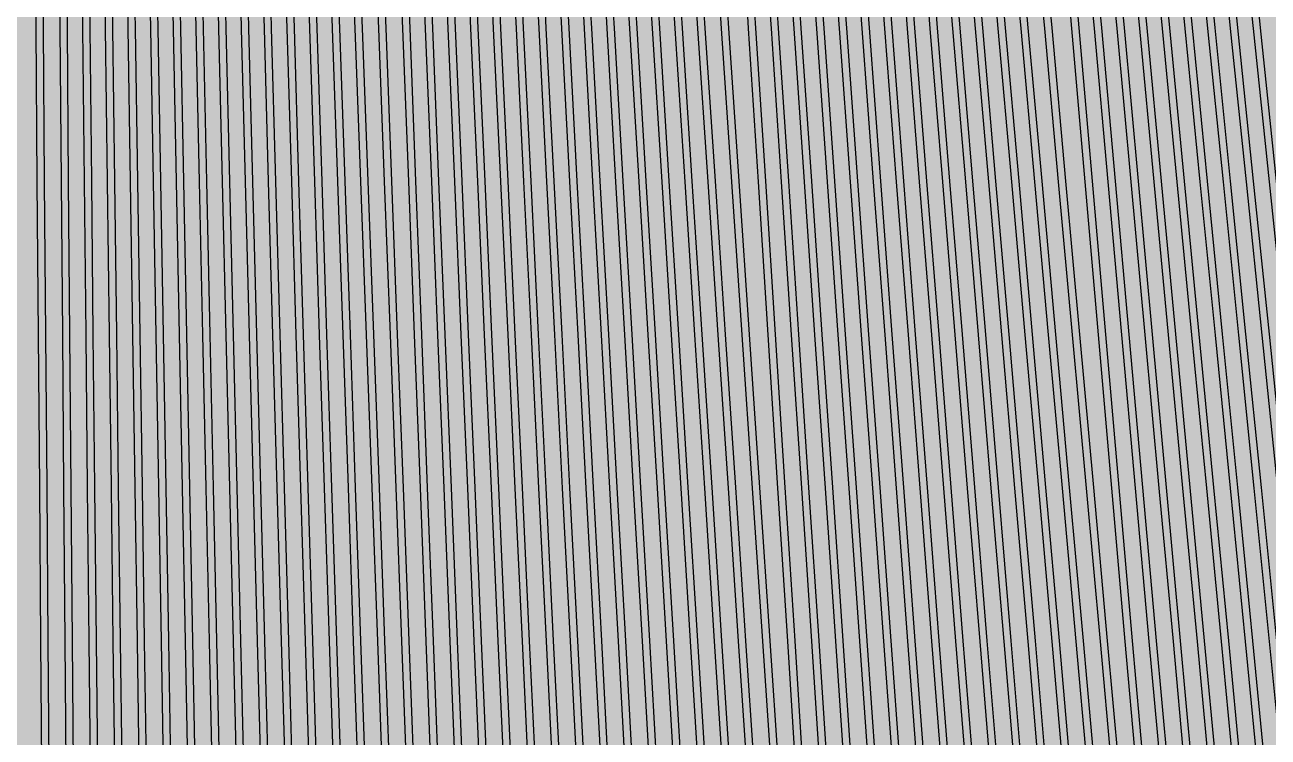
# Model space of a CAD drawing. Header units: metres. Extents: x -7231 to 10969, y -37556 to 1873.
# Drawn here: x 1691.5 to 2048.7, y -2015.5 to -1810.8 of the extents above; entities that cross this region are included whole.
import ezdxf

# ---------------------------------------------------------------- set-up
doc = ezdxf.new("R2010")
doc.units = ezdxf.units.M
doc.layers.add('Metal1', color=4, linetype='CONTINUOUS')
doc.layers.add('Polyimide', color=7, linetype='CONTINUOUS')

msp = doc.modelspace()

# ---------------------------------------------------------------- hatches: boundary and pattern name
at = {"layer": 'Polyimide'}
msp.add_hatch(color=7, dxfattribs=at).paths.add_polyline_path([(4065.69, -468), (4066.67, -501.99), (4068.51, -535.99), (4071.41, -569.99), (4075.54, -603.99), (4081.04, -637.99), (4088.01, -671.99), (4096.52, -705.98), (4106.62, -739.98), (4118.33, -773.98), (4131.63, -807.98), (4146.49, -841.98), (4162.87, -875.98), (4180.68, -909.97), (4199.83, -943.97), (4220.22, -977.97), (4241.73, -1011.97), (4264.21, -1045.97), (4287.52, -1079.96), (4311.51, -1113.96), (4336.01, -1147.96), (4360.86, -1181.96), (4385.88, -1215.96), (4410.89, -1249.96), (4435.74, -1283.95), (4460.24, -1317.95), (4484.23, -1351.95), (4507.54, -1385.95), (4530.02, -1419.95), (4551.53, -1453.94), (4571.92, -1487.94), (4591.07, -1521.94), (4608.88, -1555.94), (4625.26, -1589.94), (4640.12, -1623.94), (4653.42, -1657.93), (4665.13, -1691.93), (4675.23, -1725.93), (4683.74, -1759.93), (4690.71, -1793.93), (4696.21, -1827.93), (4700.34, -1861.92), (4703.24, -1895.92), (4705.08, -1929.92), (4706.06, -1963.92), (4706.44, -1997.92), (4706.5, -2031.91), (4706.5, -4793.02), (4709.95, -4838.39), (4720.22, -4882.71), (4737.08, -4924.98), (4760.13, -4964.2), (4788.85, -4999.49), (4822.58, -5030.03), (4860.53, -5055.12), (4901.85, -5074.18), (4901.85, -5074.18), (4970.68, -5105.23), (5034.7, -5145.26), (5092.76, -5193.54), (5143.8, -5249.19), (5186.89, -5311.2), (5221.24, -5378.44), (5246.23, -5449.69), (5261.41, -5523.66), (5266.5, -5599), (5261.41, -5674.34), (5246.23, -5748.31), (5221.24, -5819.56), (5186.89, -5886.8), (5143.8, -5948.81), (5092.76, -6004.46), (5034.7, -6052.74), (4970.68, -6092.77), (4901.85, -6123.82), (4860.53, -6142.88), (4822.58, -6167.97), (4788.85, -6198.51), (4760.13, -6233.8), (4737.08, -6273.02), (4720.22, -6315.29), (4709.95, -6359.61), (4706.5, -6404.98), (4706.5, -9221.52), (4709.95, -9266.88), (4720.22, -9311.21), (4737.08, -9353.47), (4760.13, -9392.7), (4788.85, -9427.98), (4822.58, -9458.52), (4860.53, -9483.61), (4901.85, -9502.67), (4970.68, -9533.72), (5034.7, -9573.75), (5092.76, -9622.03), (5143.8, -9677.68), (5186.89, -9739.69), (5221.24, -9806.94), (5246.23, -9878.19), (5261.41, -9952.16), (5266.5, -10027.49), (5261.41, -10102.83), (5246.23, -10176.8), (5221.24, -10248.05), (5186.89, -10315.3), (5143.8, -10377.31), (5092.76, -10432.96), (5034.7, -10481.24), (4970.68, -10521.27), (4901.85, -10552.32), (4860.53, -10571.38), (4822.58, -10596.46), (4788.85, -10627), (4760.13, -10662.29), (4737.08, -10701.52), (4720.22, -10743.78), (4709.95, -10788.1), (4706.5, -10833.47), (4706.5, -13650.01), (4709.95, -13695.38), (4720.22, -13739.7), (4737.08, -13781.96), (4760.13, -13821.19), (4788.85, -13856.48), (4822.58, -13887.02), (4860.53, -13912.11), (4901.85, -13931.17), (4970.68, -13962.22), (5034.7, -14002.25), (5092.76, -14050.53), (5143.8, -14106.18), (5186.89, -14168.19), (5221.24, -14235.43), (5246.23, -14306.68), (5261.41, -14380.65), (5266.5, -14455.99), (5261.41, -14531.33), (5246.23, -14605.29), (5221.24, -14676.55), (5186.89, -14743.79), (5143.8, -14805.8), (5092.76, -14861.45), (5034.7, -14909.73), (4970.68, -14949.76), (4901.85, -14980.81), (4860.53, -14999.87), (4822.58, -15024.96), (4788.85, -15055.5), (4760.13, -15090.79), (4737.08, -15130.01), (4720.22, -15172.27), (4709.95, -15216.6), (4706.5, -15261.97), (4706.5, -15455.99), (4720.95, -15750.04), (4764.14, -16041.26), (4835.68, -16326.84), (4934.86, -16604.04), (5060.74, -16870.18), (5212.09, -17122.7), (5387.47, -17359.17), (5585.18, -17577.31), (5803.32, -17775.02), (6039.79, -17950.4), (6292.31, -18101.75), (6558.45, -18227.63), (6835.65, -18326.81), (7121.23, -18398.34), (7412.45, -18441.54), (7706.5, -18455.99), (9969.01, -18455.99), (10047.42, -18459.84), (10125.08, -18471.36), (10201.23, -18490.44), (10275.15, -18516.89), (10346.12, -18550.45), (10413.46, -18590.81), (10476.52, -18637.58), (10534.69, -18690.3), (10587.41, -18748.47), (10634.18, -18811.53), (10674.54, -18878.87), (10708.11, -18949.84), (10734.56, -19023.76), (10753.63, -19099.92), (10765.15, -19177.58), (10769.01, -19255.99), (10769.01, -20895.8), (10730.24, -20951.41), (10694.6, -21009.08), (10662.21, -21068.63), (10633.17, -21129.89), (10607.55, -21192.66), (10585.45, -21256.74), (10566.93, -21321.96), (10552.05, -21388.09), (10540.84, -21454.95), (10533.35, -21522.33), (10529.6, -21590.02), (10529.6, -21657.81), (10533.35, -21725.5), (10540.84, -21792.87), (10552.05, -21859.73), (10566.93, -21925.87), (10585.45, -21991.08), (10607.55, -22055.17), (10633.17, -22117.94), (10662.21, -22179.19), (10694.6, -22238.74), (10730.24, -22296.41), (10769.01, -22352.03), (10769.01, -32454.24), (10728.74, -32510.49), (10691.72, -32568.92), (10658.05, -32629.35), (10627.85, -32691.58), (10601.2, -32755.42), (10578.21, -32820.67), (10558.93, -32887.1), (10543.44, -32954.52), (10531.77, -33022.71), (10523.97, -33091.44), (10520.07, -33160.51), (10520.07, -33229.69), (10523.97, -33298.75), (10531.77, -33367.49), (10543.44, -33435.67), (10558.93, -33503.09), (10578.21, -33569.53), (10601.2, -33634.77), (10627.85, -33698.61), (10658.05, -33760.85), (10691.72, -33821.28), (10728.74, -33879.71), (10769.01, -33935.96), (10769.01, -36556), (10765.15, -36634.41), (10753.63, -36712.07), (10734.56, -36788.23), (10708.11, -36862.15), (10674.54, -36933.12), (10634.18, -37000.46), (10587.41, -37063.51), (10534.69, -37121.69), (10476.52, -37174.41), (10413.46, -37221.18), (10346.12, -37261.54), (10275.15, -37295.1), (10201.23, -37321.55), (10125.08, -37340.63), (10047.42, -37352.15), (9969.01, -37356), (-6231.01, -37356), (-6309.42, -37352.15), (-6387.08, -37340.63), (-6463.23, -37321.55), (-6537.15, -37295.1), (-6608.12, -37261.54), (-6675.46, -37221.18), (-6738.52, -37174.41), (-6796.69, -37121.69), (-6849.41, -37063.51), (-6896.18, -37000.46), (-6936.54, -36933.12), (-6970.11, -36862.15), (-6996.56, -36788.23), (-7015.63, -36712.07), (-7027.15, -36634.41), (-7031.01, -36556), (-7031.01, -33936), (-6990.74, -33879.75), (-6953.7, -33821.31), (-6920.03, -33760.88), (-6889.82, -33698.64), (-6863.18, -33634.8), (-6840.18, -33569.55), (-6820.9, -33503.11), (-6805.4, -33435.69), (-6793.74, -33367.49), (-6785.94, -33298.75), (-6782.03, -33229.68), (-6782.03, -33160.5), (-6785.94, -33091.43), (-6793.74, -33022.69), (-6805.4, -32954.5), (-6820.9, -32887.07), (-6840.18, -32820.63), (-6863.18, -32755.39), (-6889.82, -32691.54), (-6920.03, -32629.3), (-6953.7, -32568.87), (-6990.74, -32510.43), (-7031.01, -32454.18), (-7031.01, -22364.83), (-6990.74, -22308.58), (-6953.7, -22250.14), (-6920.03, -22189.71), (-6889.82, -22127.47), (-6863.18, -22063.62), (-6840.18, -21998.38), (-6820.9, -21931.94), (-6805.4, -21864.51), (-6793.74, -21796.32), (-6785.94, -21727.58), (-6782.03, -21658.51), (-6782.03, -21589.33), (-6785.94, -21520.26), (-6793.74, -21451.52), (-6805.4, -21383.32), (-6820.9, -21315.9), (-6840.18, -21249.46), (-6863.18, -21184.21), (-6889.82, -21120.37), (-6920.03, -21058.13), (-6953.7, -20997.7), (-6990.74, -20939.26), (-7031.01, -20883.01), (-7031.01, -19255.99), (-7027.15, -19177.58), (-7015.63, -19099.92), (-6996.56, -19023.76), (-6970.11, -18949.84), (-6936.54, -18878.87), (-6896.18, -18811.53), (-6849.41, -18748.47), (-6796.69, -18690.3), (-6738.52, -18637.58), (-6675.46, -18590.81), (-6608.12, -18550.45), (-6537.15, -18516.89), (-6463.23, -18490.44), (-6387.08, -18471.36), (-6309.42, -18459.84), (-6231.01, -18455.99), (-3968.5, -18455.99), (-3674.45, -18441.54), (-3383.23, -18398.34), (-3097.65, -18326.81), (-2820.45, -18227.63), (-2554.31, -18101.75), (-2301.79, -17950.4), (-2065.32, -17775.02), (-1847.18, -17577.31), (-1649.47, -17359.17), (-1474.09, -17122.7), (-1322.74, -16870.18), (-1196.86, -16604.04), (-1097.68, -16326.84), (-1026.14, -16041.26), (-982.95, -15750.04), (-968.5, -15455.99), (-968.5, -15261.97), (-971.95, -15216.6), (-982.22, -15172.27), (-999.08, -15130.01), (-1022.13, -15090.79), (-1050.85, -15055.5), (-1084.58, -15024.96), (-1122.53, -14999.87), (-1163.85, -14980.81), (-1232.68, -14949.76), (-1296.7, -14909.73), (-1354.76, -14861.45), (-1405.8, -14805.8), (-1448.89, -14743.79), (-1483.24, -14676.55), (-1508.23, -14605.29), (-1523.41, -14531.33), (-1528.5, -14455.99), (-1523.41, -14380.65), (-1508.23, -14306.68), (-1483.24, -14235.43), (-1448.89, -14168.19), (-1405.8, -14106.18), (-1354.76, -14050.53), (-1296.7, -14002.25), (-1232.68, -13962.22), (-1163.85, -13931.17), (-1122.53, -13912.11), (-1084.58, -13887.02), (-1050.85, -13856.48), (-1022.13, -13821.19), (-999.08, -13781.96), (-982.22, -13739.7), (-971.95, -13695.38), (-968.5, -13650.01), (-968.5, -12309.64), (-971.95, -12264.27), (-982.22, -12219.94), (-999.08, -12177.68), (-1022.13, -12138.46), (-1050.85, -12103.17), (-1084.58, -12072.63), (-1122.53, -12047.54), (-1163.85, -12028.48), (-1232.68, -11997.43), (-1296.7, -11957.4), (-1354.76, -11909.12), (-1405.8, -11853.47), (-1448.89, -11791.46), (-1483.24, -11724.22), (-1508.23, -11652.96), (-1523.41, -11579), (-1528.5, -11503.66), (-1523.41, -11428.32), (-1508.23, -11354.35), (-1483.24, -11283.1), (-1448.89, -11215.86), (-1405.8, -11153.85), (-1354.76, -11098.2), (-1296.7, -11049.92), (-1232.68, -11009.89), (-1163.85, -10978.84), (-1122.53, -10959.78), (-1084.58, -10934.69), (-1050.85, -10904.15), (-1022.13, -10868.86), (-999.08, -10829.63), (-982.22, -10787.37), (-971.95, -10743.05), (-968.5, -10697.68), (-968.5, -9357.31), (-971.95, -9311.94), (-982.22, -9267.62), (-999.08, -9225.35), (-1022.13, -9186.13), (-1050.85, -9150.84), (-1084.58, -9120.3), (-1122.53, -9095.21), (-1163.85, -9076.15), (-1163.85, -9076.15), (-1232.68, -9045.1), (-1296.7, -9005.07), (-1354.76, -8956.79), (-1405.8, -8901.14), (-1448.89, -8839.13), (-1483.24, -8771.89), (-1508.23, -8700.64), (-1523.41, -8626.67), (-1528.5, -8551.33), (-1523.41, -8475.99), (-1508.23, -8402.02), (-1483.24, -8330.77), (-1448.89, -8263.53), (-1405.8, -8201.52), (-1354.76, -8145.87), (-1296.7, -8097.59), (-1232.68, -8057.56), (-1163.85, -8026.51), (-1163.85, -8026.51), (-1122.53, -8007.45), (-1084.58, -7982.36), (-1050.85, -7951.82), (-1022.13, -7916.53), (-999.08, -7877.31), (-982.22, -7835.04), (-971.95, -7790.72), (-968.5, -7745.35), (-968.5, -6404.98), (-971.95, -6359.61), (-982.22, -6315.29), (-999.08, -6273.02), (-1022.13, -6233.8), (-1050.85, -6198.51), (-1084.58, -6167.97), (-1122.53, -6142.88), (-1163.85, -6123.82), (-1163.85, -6123.82), (-1232.68, -6092.77), (-1296.7, -6052.74), (-1354.76, -6004.46), (-1405.8, -5948.81), (-1448.89, -5886.8), (-1483.24, -5819.56), (-1508.23, -5748.31), (-1523.41, -5674.34), (-1528.5, -5599), (-1523.41, -5523.66), (-1508.23, -5449.69), (-1483.24, -5378.44), (-1448.89, -5311.2), (-1405.8, -5249.19), (-1354.76, -5193.54), (-1296.7, -5145.26), (-1232.68, -5105.23), (-1163.85, -5074.18), (-1163.85, -5074.18), (-1122.53, -5055.12), (-1084.58, -5030.03), (-1050.85, -4999.49), (-1022.13, -4964.2), (-999.08, -4924.98), (-982.22, -4882.71), (-971.95, -4838.39), (-968.5, -4793.02), (-968.5, -2031.91), (-968.44, -1997.92), (-968.06, -1963.92), (-967.05, -1929.92), (-965.18, -1895.92), (-962.22, -1861.92), (-958.01, -1827.93), (-952.41, -1793.93), (-945.31, -1759.93), (-936.64, -1725.93), (-926.35, -1691.93), (-914.43, -1657.93), (-900.88, -1623.94), (-885.74, -1589.94), (-869.05, -1555.94), (-850.91, -1521.94), (-831.4, -1487.94), (-810.63, -1453.94), (-788.72, -1419.95), (-765.82, -1385.95), (-742.07, -1351.95), (-717.63, -1317.95), (-692.67, -1283.95), (-667.36, -1249.96), (-641.88, -1215.96), (-616.39, -1181.96), (-591.08, -1147.96), (-566.12, -1113.96), (-541.68, -1079.96), (-517.93, -1045.97), (-495.03, -1011.97), (-473.12, -977.97), (-452.35, -943.97), (-432.84, -909.97), (-414.7, -875.98), (-398.01, -841.98), (-382.87, -807.98), (-369.32, -773.98), (-357.4, -739.98), (-347.11, -705.98), (-338.44, -671.99), (-331.34, -637.99), (-325.74, -603.99), (-321.53, -569.99), (-318.57, -535.99), (-316.7, -501.99), (-315.69, -468), (-315.31, -434), (-315.25, -400), (-315.25, 401), (-315.25, 451), (-315.25, 1644), (-270.25, 1644), (-270.03, 1637.13), (-269.35, 1630.29), (-268.23, 1623.52), (-266.67, 1616.82), (-264.68, 1610.25), (-262.26, 1603.82), (-259.42, 1597.56), (-256.18, 1591.5), (-252.55, 1585.67), (-248.55, 1580.08), (-244.19, 1574.77), (-239.5, 1569.75), (-234.48, 1565.06), (-229.17, 1560.7), (-223.58, 1556.7), (-217.75, 1553.07), (-211.69, 1549.83), (-205.43, 1546.99), (-199, 1544.57), (-192.43, 1542.58), (-185.73, 1541.02), (-178.96, 1539.9), (-172.12, 1539.22), (-165.25, 1539), (-158.38, 1539.22), (-151.54, 1539.9), (-144.77, 1541.02), (-138.07, 1542.58), (-131.5, 1544.57), (-125.07, 1546.99), (-118.81, 1549.83), (-112.75, 1553.07), (-106.92, 1556.7), (-101.33, 1560.7), (-96.02, 1565.06), (-91, 1569.75), (-86.31, 1574.77), (-81.95, 1580.08), (-77.95, 1585.67), (-74.32, 1591.5), (-71.08, 1597.56), (-68.24, 1603.82), (-65.82, 1610.25), (-63.83, 1616.82), (-62.27, 1623.52), (-61.15, 1630.29), (-60.47, 1637.13), (-60.25, 1644), (1853, 1644), (1853, 1573), (3815.25, 1573), (3815.46, 1579.54), (3816.11, 1586.05), (3817.17, 1592.51), (3818.66, 1598.88), (3820.56, 1605.14), (3822.86, 1611.27), (3825.56, 1617.23), (3828.65, 1623), (3832.1, 1628.56), (3835.91, 1633.88), (3840.07, 1638.93), (3844.54, 1643.71), (3849.32, 1648.18), (3854.37, 1652.34), (3859.69, 1656.15), (3865.25, 1659.6), (3871.02, 1662.69), (3876.98, 1665.39), (3883.11, 1667.69), (3889.37, 1669.59), (3895.74, 1671.08), (3902.2, 1672.14), (3908.71, 1672.79), (3915.25, 1673), (3921.79, 1672.79), (3928.3, 1672.14), (3934.76, 1671.08), (3941.13, 1669.59), (3947.39, 1667.69), (3953.52, 1665.39), (3959.48, 1662.69), (3965.25, 1659.6), (3970.81, 1656.15), (3976.13, 1652.34), (3981.18, 1648.18), (3985.96, 1643.71), (3990.43, 1638.93), (3994.59, 1633.88), (3998.4, 1628.56), (4001.85, 1623), (4004.94, 1617.23), (4007.64, 1611.27), (4009.94, 1605.14), (4011.84, 1598.88), (4013.33, 1592.51), (4014.39, 1586.05), (4015.04, 1579.54), (4015.25, 1573), (4065.25, 1573), (4065.25, 451), (4065.25, 401), (4065.25, -400), (4065.31, -434), (4065.69, -468)])

# ---------------------------------------------------------------- linework, layer by layer
at = {"layer": 'Metal1'}
for points in [[(1915.82, -1371.57), (1918.52, -1415.59), (1921.31, -1459.6), (1924.21, -1503.62), (1927.19, -1547.64), (1930.28, -1591.65), (1933.46, -1635.67), (1936.75, -1679.69), (1940.14, -1723.7), (1943.62, -1767.72), (1947.1, -1811.74), (1950.58, -1855.76), (1954.06, -1899.78), (1957.54, -1943.8), (1961.02, -1987.82), (1964.5, -2031.88), (1964.5, -16631.91)], [(1921.48, -1371.57), (1924.25, -1415.58), (1927.12, -1459.6), (1930.09, -1503.62), (1933.17, -1547.63), (1936.34, -1591.65), (1939.61, -1635.67), (1942.99, -1679.68), (1946.47, -1723.7), (1950.04, -1767.72), (1953.62, -1811.74), (1957.19, -1855.76), (1960.77, -1899.78), (1964.34, -1943.8), (1967.92, -1987.81), (1971.5, -2031.87), (1971.5, -16631.91)], [(1927.14, -1371.57), (1929.99, -1415.58), (1932.93, -1459.6), (1935.98, -1503.62), (1939.14, -1547.63), (1942.39, -1591.65), (1945.75, -1635.67), (1949.22, -1679.68), (1952.8, -1723.7), (1956.46, -1767.72), (1960.14, -1811.74), (1963.81, -1855.76), (1967.48, -1899.77), (1971.15, -1943.79), (1974.82, -1987.81), (1978.5, -2031.87), (1978.5, -16631.91)], [(1932.8, -1371.56), (1935.72, -1415.58), (1938.75, -1459.6), (1941.87, -1503.61), (1945.11, -1547.63), (1948.45, -1591.65), (1951.9, -1635.66), (1955.46, -1679.68), (1959.13, -1723.7), (1962.89, -1767.72), (1966.66, -1811.73), (1970.42, -1855.75), (1974.19, -1899.77), (1977.96, -1943.79), (1981.73, -1987.81), (1985.5, -2031.87), (1985.5, -16631.91)], [(1938.45, -1371.56), (1941.45, -1415.58), (1944.56, -1459.6), (1947.76, -1503.61), (1951.08, -1547.63), (1954.51, -1591.65), (1958.04, -1635.66), (1961.69, -1679.68), (1965.46, -1723.7), (1969.31, -1767.71), (1973.18, -1811.73), (1977.04, -1855.75), (1980.9, -1899.77), (1984.77, -1943.79), (1988.63, -1987.81), (1992.5, -2031.87), (1992.5, -16631.91)], [(1944.11, -1371.56), (1947.19, -1415.58), (1950.37, -1459.59), (1953.65, -1503.61), (1957.05, -1547.63), (1960.56, -1591.64), (1964.19, -1635.66), (1967.93, -1679.68), (1971.79, -1723.69), (1975.74, -1767.71), (1979.7, -1811.73), (1983.66, -1855.75), (1987.62, -1899.77), (1991.58, -1943.79), (1995.54, -1987.81), (1999.5, -2031.87), (1999.5, -16631.91)], [(1950.58, -1371.56), (1953.68, -1415.58), (1956.89, -1459.59), (1960.21, -1503.61), (1963.64, -1547.63), (1967.19, -1591.64), (1970.85, -1635.66), (1974.62, -1679.68), (1978.52, -1723.69), (1982.51, -1767.71), (1986.51, -1811.73), (1990.5, -1855.75), (1994.5, -1899.77), (1998.5, -1943.79), (2002.5, -1987.81), (2006.5, -2031.87), (2006.5, -16631.91)], [(1959.72, -1371.56), (1962.71, -1415.58), (1965.79, -1459.6), (1968.99, -1503.61), (1972.29, -1547.63), (1975.7, -1591.65), (1979.22, -1635.66), (1982.85, -1679.68), (1986.59, -1723.7), (1990.43, -1767.71), (1994.27, -1811.73), (1998.12, -1855.75), (2001.96, -1899.77), (2005.81, -1943.79), (2009.65, -1987.81), (2013.5, -2031.87), (2013.5, -16631.91)], [(1965.38, -1371.56), (1968.44, -1415.58), (1971.6, -1459.59), (1974.88, -1503.61), (1978.26, -1547.63), (1981.75, -1591.64), (1985.36, -1635.66), (1989.08, -1679.68), (1992.92, -1723.69), (1996.85, -1767.71), (2000.79, -1811.73), (2004.73, -1855.75), (2008.67, -1899.77), (2012.62, -1943.79), (2016.56, -1987.81), (2020.5, -2031.87), (2020.5, -16631.91)], [(1971.04, -1371.56), (1974.17, -1415.58), (1977.41, -1459.59), (1980.77, -1503.61), (1984.23, -1547.63), (1987.81, -1591.64), (1991.51, -1635.66), (1995.32, -1679.67), (1999.25, -1723.69), (2003.28, -1767.71), (2007.31, -1811.73), (2011.35, -1855.75), (2015.39, -1899.77), (2019.42, -1943.79), (2023.46, -1987.8), (2027.5, -2031.87), (2027.5, -16631.91)], [(1976.7, -1371.56), (1979.91, -1415.57), (1983.22, -1459.59), (1986.66, -1503.61), (1990.2, -1547.62), (1993.87, -1591.64), (1997.65, -1635.66), (2001.55, -1679.67), (2005.58, -1723.69), (2009.7, -1767.71), (2013.83, -1811.73), (2017.97, -1855.75), (2022.1, -1899.76), (2026.23, -1943.78), (2030.36, -1987.8), (2034.5, -2031.87), (2034.5, -16631.91)], [(1982.36, -1371.56), (1985.64, -1415.57), (1989.03, -1459.59), (1992.55, -1503.61), (1996.18, -1547.62), (1999.93, -1591.64), (2003.8, -1635.65), (2007.79, -1679.67), (2011.91, -1723.69), (2016.13, -1767.7), (2020.35, -1811.72), (2024.58, -1855.74), (2028.81, -1899.76), (2033.04, -1943.78), (2037.27, -1987.8), (2041.5, -2031.87), (2041.5, -16631.91)], [(1988.02, -1371.55), (1991.37, -1415.57), (1994.84, -1459.59), (1998.44, -1503.6), (2002.15, -1547.62), (2005.98, -1591.64), (2009.94, -1635.65), (2014.02, -1679.67), (2018.24, -1723.68), (2022.55, -1767.7), (2026.88, -1811.72), (2031.2, -1855.74), (2035.52, -1899.76), (2039.85, -1943.78), (2044.17, -1987.8), (2048.5, -2031.87), (2048.5, -16631.91)], [(1993.68, -1371.55), (1997.11, -1415.57), (2000.65, -1459.59), (2004.33, -1503.6), (2008.12, -1547.62), (2012.04, -1591.63), (2016.09, -1635.65), (2020.26, -1679.67), (2024.57, -1723.68), (2028.98, -1767.7), (2033.4, -1811.72), (2037.82, -1855.74), (2042.24, -1899.76), (2046.66, -1943.78), (2051.08, -1987.8), (2055.5, -2031.86), (2055.5, -16631.91)], [(1999.33, -1371.55), (2002.84, -1415.57), (2006.47, -1459.58), (2010.22, -1503.6), (2014.09, -1547.62), (2018.1, -1591.63), (2022.23, -1635.65), (2026.5, -1679.66), (2030.89, -1723.68), (2035.4, -1767.7), (2039.92, -1811.72), (2044.43, -1855.74), (2048.95, -1899.76), (2053.46, -1943.77), (2057.98, -1987.79), (2062.5, -2031.86), (2062.5, -16631.91)], [(2004.99, -1371.55), (2008.57, -1415.57), (2012.28, -1459.58), (2016.11, -1503.6), (2020.06, -1547.61), (2024.15, -1591.63), (2028.38, -1635.65), (2032.73, -1679.66), (2037.22, -1723.68), (2041.82, -1767.7), (2046.44, -1811.72), (2051.05, -1855.73), (2055.66, -1899.75), (2060.27, -1943.77), (2064.88, -1987.79), (2069.5, -2031.86), (2069.5, -16631.91)], [(1696.5, -16631.91), (1696.5, -2031.92), (1696.15, -1987.9), (1695.79, -1943.88), (1695.44, -1899.87), (1695.08, -1855.85), (1694.73, -1811.83), (1694.37, -1767.81), (1694.02, -1723.79), (1693.67, -1679.77), (1693.34, -1635.75), (1693.01, -1591.73), (1692.7, -1547.71), (1692.39, -1503.69), (1692.1, -1459.67), (1691.81, -1415.65), (1691.54, -1371.63)], [(1693.54, -1371.62), (1693.81, -1415.64), (1694.1, -1459.66), (1694.39, -1503.68), (1694.7, -1547.7), (1695.01, -1591.72), (1695.34, -1635.74), (1695.67, -1679.75), (1696.02, -1723.77), (1696.37, -1767.79), (1696.73, -1811.81), (1697.08, -1855.83), (1697.44, -1899.85), (1697.79, -1943.87), (1698.15, -1987.89), (1698.5, -2031.91), (1698.5, -16631.91)], [(1703.5, -16631.91), (1703.5, -2031.92), (1703.13, -1987.9), (1702.75, -1943.89), (1702.38, -1899.87), (1702, -1855.85), (1701.63, -1811.83), (1701.26, -1767.81), (1700.88, -1723.79), (1700.52, -1679.77), (1700.17, -1635.75), (1699.82, -1591.73), (1699.49, -1547.71), (1699.17, -1503.69), (1698.86, -1459.67), (1698.56, -1415.65), (1698.27, -1371.64)], [(1700.27, -1371.62), (1700.56, -1415.64), (1700.86, -1459.66), (1701.17, -1503.68), (1701.49, -1547.7), (1701.82, -1591.72), (1702.17, -1635.74), (1702.52, -1679.75), (1702.88, -1723.77), (1703.26, -1767.79), (1703.63, -1811.81), (1704, -1855.83), (1704.38, -1899.85), (1704.75, -1943.87), (1705.13, -1987.89), (1705.5, -2031.91), (1705.5, -16631.91)], [(1710.5, -16631.91), (1710.5, -2031.92), (1710.03, -1987.91), (1709.56, -1943.89), (1709.09, -1899.87), (1708.62, -1855.85), (1708.15, -1811.83), (1707.68, -1767.81), (1707.21, -1723.79), (1706.75, -1679.77), (1706.31, -1635.75), (1705.88, -1591.73), (1705.46, -1547.71), (1705.06, -1503.7), (1704.67, -1459.68), (1704.29, -1415.66), (1703.93, -1371.64)], [(1705.93, -1371.62), (1706.29, -1415.64), (1706.67, -1459.66), (1707.06, -1503.68), (1707.46, -1547.7), (1707.88, -1591.71), (1708.31, -1635.73), (1708.75, -1679.75), (1709.21, -1723.77), (1709.68, -1767.79), (1710.15, -1811.81), (1710.62, -1855.83), (1711.09, -1899.85), (1711.56, -1943.87), (1712.03, -1987.88), (1712.5, -2031.91), (1712.5, -16631.91)], [(1717.5, -16631.91), (1717.5, -2031.92), (1716.93, -1987.91), (1716.37, -1943.89), (1715.8, -1899.87), (1715.24, -1855.85), (1714.67, -1811.83), (1714.11, -1767.81), (1713.54, -1723.79), (1712.99, -1679.77), (1712.46, -1635.76), (1711.94, -1591.74), (1711.44, -1547.72), (1710.95, -1503.7), (1710.48, -1459.68), (1710.03, -1415.66), (1709.59, -1371.64)], [(1711.59, -1371.62), (1712.03, -1415.64), (1712.48, -1459.66), (1712.95, -1503.68), (1713.44, -1547.69), (1713.94, -1591.71), (1714.46, -1635.73), (1714.99, -1679.75), (1715.54, -1723.77), (1716.11, -1767.79), (1716.67, -1811.81), (1717.24, -1855.83), (1717.8, -1899.84), (1718.37, -1943.86), (1718.93, -1987.88), (1719.5, -2031.91), (1719.5, -16631.91)], [(1724.5, -16631.91), (1724.5, -2031.92), (1723.84, -1987.91), (1723.18, -1943.89), (1722.52, -1899.87), (1721.85, -1855.85), (1721.19, -1811.83), (1720.53, -1767.82), (1719.87, -1723.8), (1719.23, -1679.78), (1718.6, -1635.76), (1718, -1591.74), (1717.41, -1547.72), (1716.84, -1503.7), (1716.29, -1459.68), (1715.76, -1415.66), (1715.25, -1371.64)], [(1717.25, -1371.62), (1717.76, -1415.64), (1718.29, -1459.65), (1718.84, -1503.67), (1719.41, -1547.69), (1720, -1591.71), (1720.6, -1635.73), (1721.23, -1679.75), (1721.87, -1723.77), (1722.53, -1767.79), (1723.19, -1811.8), (1723.85, -1855.82), (1724.52, -1899.84), (1725.18, -1943.86), (1725.84, -1987.88), (1726.5, -2031.91), (1726.5, -16631.91)], [(1731.5, -16631.91), (1731.5, -2031.92), (1730.74, -1987.91), (1729.99, -1943.89), (1729.23, -1899.87), (1728.47, -1855.86), (1727.71, -1811.84), (1726.96, -1767.82), (1726.2, -1723.8), (1725.46, -1679.78), (1724.75, -1635.76), (1724.05, -1591.74), (1723.38, -1547.72), (1722.73, -1503.7), (1722.1, -1459.68), (1721.49, -1415.66), (1720.91, -1371.64)], [(1722.91, -1371.62), (1723.49, -1415.63), (1724.1, -1459.65), (1724.73, -1503.67), (1725.38, -1547.69), (1726.05, -1591.71), (1726.75, -1635.73), (1727.46, -1679.75), (1728.2, -1723.76), (1728.96, -1767.78), (1729.71, -1811.8), (1730.47, -1855.82), (1731.23, -1899.84), (1731.99, -1943.86), (1732.74, -1987.88), (1733.5, -2031.91), (1733.5, -16631.91)], [(1738.5, -16631.91), (1738.5, -2031.92), (1737.65, -1987.92), (1736.79, -1943.9), (1735.94, -1899.88), (1735.09, -1855.86), (1734.23, -1811.84), (1733.38, -1767.82), (1732.53, -1723.8), (1731.7, -1679.78), (1730.89, -1635.76), (1730.11, -1591.74), (1729.35, -1547.72), (1728.62, -1503.7), (1727.91, -1459.68), (1727.23, -1415.66), (1726.56, -1371.64)], [(1728.56, -1371.61), (1729.23, -1415.63), (1729.91, -1459.65), (1730.62, -1503.67), (1731.35, -1547.69), (1732.11, -1591.71), (1732.89, -1635.73), (1733.7, -1679.74), (1734.53, -1723.76), (1735.38, -1767.78), (1736.23, -1811.8), (1737.09, -1855.82), (1737.94, -1899.84), (1738.79, -1943.86), (1739.65, -1987.88), (1740.5, -2031.91), (1740.5, -16631.91)], [(1745.5, -16631.91), (1745.5, -2031.93), (1744.55, -1987.92), (1743.6, -1943.9), (1742.65, -1899.88), (1741.7, -1855.86), (1740.75, -1811.84), (1739.81, -1767.82), (1738.86, -1723.8), (1737.93, -1679.78), (1737.04, -1635.76), (1736.17, -1591.74), (1735.33, -1547.72), (1734.51, -1503.7), (1733.72, -1459.68), (1732.96, -1415.66), (1732.22, -1371.65)], [(1734.22, -1371.61), (1734.96, -1415.63), (1735.72, -1459.65), (1736.51, -1503.67), (1737.33, -1547.69), (1738.17, -1591.7), (1739.04, -1635.72), (1739.93, -1679.74), (1740.86, -1723.76), (1741.8, -1767.78), (1742.75, -1811.8), (1743.7, -1855.82), (1744.65, -1899.84), (1745.6, -1943.86), (1746.55, -1987.87), (1747.5, -2031.9), (1747.5, -16631.91)], [(1752.5, -16631.91), (1752.5, -2031.93), (1751.46, -1987.92), (1750.41, -1943.9), (1749.37, -1899.88), (1748.32, -1855.86), (1747.28, -1811.84), (1746.23, -1767.82), (1745.19, -1723.8), (1744.17, -1679.79), (1743.18, -1635.77), (1742.23, -1591.75), (1741.3, -1547.73), (1740.4, -1503.71), (1739.53, -1459.69), (1738.69, -1415.67), (1737.88, -1371.65)], [(1739.88, -1371.61), (1740.69, -1415.63), (1741.53, -1459.65), (1742.4, -1503.67), (1743.3, -1547.68), (1744.22, -1591.7), (1745.18, -1635.72), (1746.17, -1679.74), (1747.19, -1723.76), (1748.23, -1767.78), (1749.27, -1811.8), (1750.32, -1855.81), (1751.36, -1899.83), (1752.41, -1943.85), (1753.45, -1987.87), (1754.5, -2031.9), (1754.5, -16631.91)], [(1759.5, -16631.91), (1759.5, -2031.93), (1758.36, -1987.92), (1757.22, -1943.9), (1756.08, -1899.88), (1754.94, -1855.86), (1753.8, -1811.85), (1752.65, -1767.83), (1751.52, -1723.81), (1750.4, -1679.79), (1749.33, -1635.77), (1748.28, -1591.75), (1747.27, -1547.73), (1746.29, -1503.71), (1745.34, -1459.69), (1744.43, -1415.67), (1743.54, -1371.65)], [(1745.54, -1371.61), (1746.43, -1415.63), (1747.34, -1459.65), (1748.29, -1503.66), (1749.27, -1547.68), (1750.28, -1591.7), (1751.33, -1635.72), (1752.4, -1679.74), (1753.52, -1723.76), (1754.65, -1767.77), (1755.8, -1811.79), (1756.94, -1855.81), (1758.08, -1899.83), (1759.22, -1943.85), (1760.36, -1987.87), (1761.5, -2031.9), (1761.5, -16631.91)], [(1766.5, -16631.91), (1766.5, -2031.93), (1765.26, -1987.92), (1764.03, -1943.9), (1762.79, -1899.89), (1761.55, -1855.87), (1760.32, -1811.85), (1759.08, -1767.83), (1757.85, -1723.81), (1756.64, -1679.79), (1755.47, -1635.77), (1754.34, -1591.75), (1753.24, -1547.73), (1752.18, -1503.71), (1751.15, -1459.69), (1750.16, -1415.67), (1749.2, -1371.65)], [(1751.2, -1371.61), (1752.16, -1415.63), (1753.15, -1459.64), (1754.18, -1503.66), (1755.24, -1547.68), (1756.34, -1591.7), (1757.47, -1635.72), (1758.64, -1679.74), (1759.84, -1723.75), (1761.08, -1767.77), (1762.32, -1811.79), (1763.55, -1855.81), (1764.79, -1899.83), (1766.03, -1943.85), (1767.26, -1987.87), (1768.5, -2031.9), (1768.5, -16631.91)], [(1773.5, -16631.91), (1773.5, -2031.93), (1772.17, -1987.93), (1770.84, -1943.91), (1769.5, -1899.89), (1768.17, -1855.87), (1766.84, -1811.85), (1765.5, -1767.83), (1764.17, -1723.81), (1762.88, -1679.79), (1761.62, -1635.77), (1760.4, -1591.75), (1759.22, -1547.73), (1758.07, -1503.71), (1756.96, -1459.69), (1755.89, -1415.67), (1754.86, -1371.65)], [(1756.86, -1371.61), (1757.89, -1415.62), (1758.96, -1459.64), (1760.07, -1503.66), (1761.21, -1547.68), (1762.4, -1591.7), (1763.62, -1635.72), (1764.88, -1679.73), (1766.17, -1723.75), (1767.5, -1767.77), (1768.84, -1811.79), (1770.17, -1855.81), (1771.5, -1899.83), (1772.83, -1943.85), (1774.17, -1987.87), (1775.5, -2031.9), (1775.5, -16631.91)], [(1780.5, -16631.91), (1780.5, -2031.93), (1779.07, -1987.93), (1777.64, -1943.91), (1776.21, -1899.89), (1774.79, -1855.87), (1773.36, -1811.85), (1771.93, -1767.83), (1770.5, -1723.81), (1769.11, -1679.79), (1767.76, -1635.77), (1766.45, -1591.75), (1765.19, -1547.73), (1763.96, -1503.71), (1762.77, -1459.69), (1761.63, -1415.67), (1760.52, -1371.65)], [(1762.52, -1371.6), (1763.63, -1415.62), (1764.77, -1459.64), (1765.96, -1503.66), (1767.19, -1547.68), (1768.45, -1591.69), (1769.76, -1635.71), (1771.11, -1679.73), (1772.5, -1723.75), (1773.93, -1767.77), (1775.36, -1811.79), (1776.79, -1855.81), (1778.21, -1899.83), (1779.64, -1943.84), (1781.07, -1987.86), (1782.5, -2031.9), (1782.5, -16631.91)], [(1787.5, -16631.91), (1787.5, -2031.93), (1785.98, -1987.93), (1784.45, -1943.91), (1782.93, -1899.89), (1781.4, -1855.87), (1779.88, -1811.85), (1778.35, -1767.83), (1776.83, -1723.82), (1775.35, -1679.8), (1773.91, -1635.78), (1772.51, -1591.76), (1771.16, -1547.74), (1769.85, -1503.72), (1768.59, -1459.7), (1767.36, -1415.68), (1766.18, -1371.66)], [(1768.18, -1371.6), (1769.36, -1415.62), (1770.58, -1459.64), (1771.85, -1503.66), (1773.16, -1547.67), (1774.51, -1591.69), (1775.91, -1635.71), (1777.35, -1679.73), (1778.83, -1723.75), (1780.35, -1767.77), (1781.88, -1811.78), (1783.4, -1855.8), (1784.93, -1899.82), (1786.45, -1943.84), (1787.97, -1987.86), (1789.5, -2031.9), (1789.5, -16631.91)], [(1794.5, -16631.91), (1794.5, -2031.93), (1792.88, -1987.93), (1791.26, -1943.91), (1789.64, -1899.89), (1788.02, -1855.88), (1786.4, -1811.86), (1784.78, -1767.84), (1783.16, -1723.82), (1781.58, -1679.8), (1780.05, -1635.78), (1778.57, -1591.76), (1777.13, -1547.74), (1775.74, -1503.72), (1774.4, -1459.7), (1773.09, -1415.68), (1771.84, -1371.66)], [(1773.84, -1371.6), (1775.09, -1415.62), (1776.39, -1459.64), (1777.74, -1503.65), (1779.13, -1547.67), (1780.57, -1591.69), (1782.05, -1635.71), (1783.58, -1679.73), (1785.16, -1723.75), (1786.78, -1767.76), (1788.4, -1811.78), (1790.02, -1855.8), (1791.64, -1899.82), (1793.26, -1943.84), (1794.88, -1987.86), (1796.5, -2031.9), (1796.5, -16631.91)], [(1801.5, -16631.91), (1801.5, -2031.93), (1799.84, -1987.93), (1798.18, -1943.91), (1796.52, -1899.9), (1794.87, -1855.88), (1793.21, -1811.86), (1791.55, -1767.84), (1789.89, -1723.82), (1788.28, -1679.8), (1786.71, -1635.78), (1785.19, -1591.76), (1783.72, -1547.74), (1782.3, -1503.72), (1780.92, -1459.7), (1779.59, -1415.68), (1778.3, -1371.66)], [(1780.3, -1371.6), (1781.59, -1415.62), (1782.92, -1459.64), (1784.3, -1503.65), (1785.72, -1547.67), (1787.19, -1591.69), (1788.71, -1635.71), (1790.28, -1679.73), (1791.89, -1723.74), (1793.55, -1767.76), (1795.21, -1811.78), (1796.86, -1855.8), (1798.52, -1899.82), (1800.18, -1943.84), (1801.84, -1987.86), (1803.5, -2031.9), (1803.5, -16631.91)], [(1808.5, -16631.91), (1808.5, -2031.93), (1806.82, -1987.93), (1805.15, -1943.91), (1803.47, -1899.9), (1801.79, -1855.88), (1800.11, -1811.86), (1798.43, -1767.84), (1796.76, -1723.82), (1795.12, -1679.8), (1793.54, -1635.78), (1792, -1591.76), (1790.52, -1547.74), (1789.08, -1503.72), (1787.68, -1459.7), (1786.33, -1415.68), (1785.03, -1371.66)], [(1787.03, -1371.6), (1788.33, -1415.62), (1789.68, -1459.64), (1791.07, -1503.65), (1792.52, -1547.67), (1794, -1591.69), (1795.54, -1635.71), (1797.12, -1679.73), (1798.76, -1723.74), (1800.43, -1767.76), (1802.11, -1811.78), (1803.79, -1855.8), (1805.47, -1899.82), (1807.14, -1943.84), (1808.82, -1987.86), (1810.5, -2031.9), (1810.5, -16631.91)], [(1815.5, -16631.91), (1815.5, -2031.93), (1813.73, -1987.94), (1811.95, -1943.92), (1810.18, -1899.9), (1808.41, -1855.88), (1806.63, -1811.86), (1804.86, -1767.84), (1803.09, -1723.82), (1801.36, -1679.8), (1799.69, -1635.78), (1798.06, -1591.76), (1796.49, -1547.74), (1794.97, -1503.72), (1793.49, -1459.7), (1792.07, -1415.68), (1790.69, -1371.66)], [(1792.69, -1371.6), (1794.07, -1415.62), (1795.49, -1459.63), (1796.96, -1503.65), (1798.49, -1547.67), (1800.06, -1591.69), (1801.68, -1635.71), (1803.36, -1679.72), (1805.09, -1723.74), (1806.86, -1767.76), (1808.63, -1811.78), (1810.4, -1855.8), (1812.18, -1899.82), (1813.95, -1943.84), (1815.73, -1987.86), (1817.5, -2031.89), (1817.5, -16631.91)], [(1822.5, -16631.91), (1822.5, -2031.94), (1820.63, -1987.94), (1818.76, -1943.92), (1816.89, -1899.9), (1815.02, -1855.88), (1813.15, -1811.86), (1811.28, -1767.84), (1809.42, -1723.82), (1807.6, -1679.8), (1805.83, -1635.78), (1804.12, -1591.76), (1802.46, -1547.74), (1800.86, -1503.72), (1799.3, -1459.7), (1797.8, -1415.68), (1796.35, -1371.66)], [(1798.35, -1371.6), (1799.8, -1415.61), (1801.3, -1459.63), (1802.85, -1503.65), (1804.46, -1547.67), (1806.12, -1591.69), (1807.83, -1635.7), (1809.59, -1679.72), (1811.42, -1723.74), (1813.28, -1767.76), (1815.15, -1811.78), (1817.02, -1855.8), (1818.89, -1899.82), (1820.76, -1943.83), (1822.63, -1987.85), (1824.5, -2031.89), (1824.5, -16631.91)], [(1829.5, -16631.91), (1829.5, -2031.94), (1827.54, -1987.94), (1825.57, -1943.92), (1823.6, -1899.9), (1821.64, -1855.88), (1819.67, -1811.86), (1817.71, -1767.84), (1815.75, -1723.83), (1813.83, -1679.81), (1811.98, -1635.78), (1810.18, -1591.76), (1808.43, -1547.74), (1806.75, -1503.72), (1805.11, -1459.7), (1803.53, -1415.68), (1802.01, -1371.66)], [(1804.01, -1371.59), (1805.53, -1415.61), (1807.11, -1459.63), (1808.74, -1503.65), (1810.43, -1547.67), (1812.17, -1591.68), (1813.97, -1635.7), (1815.83, -1679.72), (1817.74, -1723.74), (1819.71, -1767.76), (1821.67, -1811.77), (1823.64, -1855.79), (1825.6, -1899.81), (1827.57, -1943.83), (1829.53, -1987.85), (1831.5, -2031.89), (1831.5, -16631.91)], [(1836.5, -16631.91), (1836.5, -2031.94), (1834.44, -1987.94), (1832.38, -1943.92), (1830.32, -1899.9), (1828.26, -1855.89), (1826.19, -1811.87), (1824.13, -1767.85), (1822.08, -1723.83), (1820.07, -1679.81), (1818.12, -1635.79), (1816.23, -1591.77), (1814.41, -1547.75), (1812.64, -1503.73), (1810.92, -1459.71), (1809.27, -1415.68), (1807.67, -1371.66)], [(1809.67, -1371.59), (1811.27, -1415.61), (1812.92, -1459.63), (1814.63, -1503.65), (1816.4, -1547.66), (1818.23, -1591.68), (1820.12, -1635.7), (1822.07, -1679.72), (1824.07, -1723.74), (1826.13, -1767.75), (1828.19, -1811.77), (1830.25, -1855.79), (1832.31, -1899.81), (1834.38, -1943.83), (1836.44, -1987.85), (1838.5, -2031.89), (1838.5, -16631.91)], [(1843.5, -16631.91), (1843.5, -2031.94), (1841.34, -1987.94), (1839.19, -1943.93), (1837.03, -1899.91), (1834.87, -1855.89), (1832.72, -1811.87), (1830.56, -1767.85), (1828.41, -1723.83), (1826.3, -1679.81), (1824.27, -1635.79), (1822.29, -1591.77), (1820.38, -1547.75), (1818.53, -1503.73), (1816.73, -1459.71), (1815, -1415.69), (1813.33, -1371.67)], [(1815.33, -1371.59), (1817, -1415.61), (1818.73, -1459.63), (1820.52, -1503.64), (1822.38, -1547.66), (1824.29, -1591.68), (1826.26, -1635.7), (1828.3, -1679.72), (1830.4, -1723.73), (1832.56, -1767.75), (1834.71, -1811.77), (1836.87, -1855.79), (1839.03, -1899.81), (1841.18, -1943.83), (1843.34, -1987.85), (1845.5, -2031.89), (1845.5, -16631.91)], [(1850.5, -16631.91), (1850.5, -2031.94), (1848.25, -1987.95), (1846, -1943.93), (1843.74, -1899.91), (1841.49, -1855.89), (1839.24, -1811.87), (1836.98, -1767.85), (1834.73, -1723.83), (1832.54, -1679.81), (1830.41, -1635.79), (1828.35, -1591.77), (1826.35, -1547.75), (1824.42, -1503.73), (1822.54, -1459.71), (1820.74, -1415.69), (1818.99, -1371.67)], [(1820.99, -1371.59), (1822.73, -1415.61), (1824.54, -1459.63), (1826.41, -1503.64), (1828.35, -1547.66), (1830.35, -1591.68), (1832.41, -1635.7), (1834.54, -1679.71), (1836.73, -1723.73), (1838.98, -1767.75), (1841.23, -1811.77), (1843.49, -1855.79), (1845.74, -1899.81), (1847.99, -1943.83), (1850.25, -1987.84), (1852.5, -2031.89), (1852.5, -16631.91)], [(1857.5, -16631.91), (1857.5, -2031.94), (1855.15, -1987.95), (1852.8, -1943.93), (1850.45, -1899.91), (1848.11, -1855.89), (1845.76, -1811.87), (1843.41, -1767.85), (1841.06, -1723.83), (1838.78, -1679.81), (1836.56, -1635.79), (1834.41, -1591.77), (1832.32, -1547.75), (1830.31, -1503.73), (1828.36, -1459.71), (1826.47, -1415.69), (1824.65, -1371.67)], [(1826.64, -1371.59), (1828.47, -1415.61), (1830.35, -1459.62), (1832.3, -1503.64), (1834.32, -1547.66), (1836.4, -1591.68), (1838.55, -1635.69), (1840.77, -1679.71), (1843.06, -1723.73), (1845.4, -1767.75), (1847.75, -1811.77), (1850.1, -1855.79), (1852.45, -1899.8), (1854.8, -1943.82), (1857.15, -1987.84), (1859.5, -2031.89), (1859.5, -16631.91)], [(1864.5, -16631.91), (1864.5, -2031.94), (1862.06, -1987.95), (1859.61, -1943.93), (1857.17, -1899.91), (1854.72, -1855.89), (1852.28, -1811.87), (1849.83, -1767.86), (1847.39, -1723.84), (1845.01, -1679.82), (1842.7, -1635.79), (1840.46, -1591.77), (1838.3, -1547.75), (1836.2, -1503.73), (1834.17, -1459.71), (1832.2, -1415.69), (1830.3, -1371.67)], [(1832.3, -1371.59), (1834.2, -1415.6), (1836.16, -1459.62), (1838.19, -1503.64), (1840.29, -1547.66), (1842.46, -1591.67), (1844.7, -1635.69), (1847.01, -1679.71), (1849.39, -1723.73), (1851.83, -1767.74), (1854.27, -1811.76), (1856.72, -1855.78), (1859.16, -1899.8), (1861.61, -1943.82), (1864.05, -1987.84), (1866.5, -2031.89), (1866.5, -16631.91)], [(1871.5, -16631.91), (1871.5, -2031.94), (1868.96, -1987.95), (1866.42, -1943.93), (1863.88, -1899.92), (1861.34, -1855.9), (1858.8, -1811.88), (1856.26, -1767.86), (1853.72, -1723.84), (1851.25, -1679.82), (1848.85, -1635.8), (1846.52, -1591.78), (1844.27, -1547.76), (1842.09, -1503.73), (1839.98, -1459.71), (1837.94, -1415.69), (1835.96, -1371.67)], [(1837.96, -1371.58), (1839.93, -1415.6), (1841.97, -1459.62), (1844.08, -1503.64), (1846.27, -1547.65), (1848.52, -1591.67), (1850.84, -1635.69), (1853.24, -1679.71), (1855.72, -1723.72), (1858.25, -1767.74), (1860.79, -1811.76), (1863.34, -1855.78), (1865.88, -1899.8), (1868.42, -1943.82), (1870.96, -1987.84), (1873.5, -2031.89), (1873.5, -16631.91)], [(1878.5, -16631.91), (1878.5, -2031.94), (1875.87, -1987.96), (1873.23, -1943.94), (1870.59, -1899.92), (1867.96, -1855.9), (1865.32, -1811.88), (1862.68, -1767.86), (1860.05, -1723.84), (1857.48, -1679.82), (1854.99, -1635.8), (1852.58, -1591.78), (1850.24, -1547.76), (1847.98, -1503.74), (1845.79, -1459.72), (1843.67, -1415.7), (1841.62, -1371.67)], [(1843.62, -1371.58), (1845.67, -1415.6), (1847.78, -1459.62), (1849.97, -1503.64), (1852.24, -1547.65), (1854.58, -1591.67), (1856.99, -1635.69), (1859.48, -1679.7), (1862.05, -1723.72), (1864.68, -1767.74), (1867.32, -1811.76), (1869.95, -1855.78), (1872.59, -1899.8), (1875.23, -1943.82), (1877.86, -1987.84), (1880.5, -2031.88), (1880.5, -16631.91)], [(1885.5, -16631.91), (1885.5, -2031.95), (1882.77, -1987.96), (1880.04, -1943.94), (1877.3, -1899.92), (1874.57, -1855.9), (1871.84, -1811.88), (1869.11, -1767.86), (1866.38, -1723.84), (1863.72, -1679.82), (1861.14, -1635.8), (1858.64, -1591.78), (1856.21, -1547.76), (1853.87, -1503.74), (1851.6, -1459.72), (1849.4, -1415.7), (1847.28, -1371.68)], [(1849.28, -1371.58), (1851.4, -1415.6), (1853.59, -1459.62), (1855.86, -1503.63), (1858.21, -1547.65), (1860.63, -1591.67), (1863.13, -1635.69), (1865.71, -1679.7), (1868.38, -1723.72), (1871.1, -1767.74), (1873.84, -1811.76), (1876.57, -1855.78), (1879.3, -1899.8), (1882.03, -1943.81), (1884.77, -1987.83), (1887.5, -2031.88), (1887.5, -16631.91)], [(1892.5, -16631.91), (1892.5, -2031.95), (1889.67, -1987.96), (1886.85, -1943.94), (1884.02, -1899.92), (1881.19, -1855.9), (1878.36, -1811.88), (1875.53, -1767.86), (1872.71, -1723.84), (1869.95, -1679.82), (1867.28, -1635.8), (1864.69, -1591.78), (1862.18, -1547.76), (1859.76, -1503.74), (1857.41, -1459.72), (1855.14, -1415.7), (1852.94, -1371.68)], [(1854.94, -1371.58), (1857.13, -1415.6), (1859.4, -1459.61), (1861.75, -1503.63), (1864.18, -1547.65), (1866.69, -1591.67), (1869.28, -1635.68), (1871.95, -1679.7), (1874.71, -1723.72), (1877.53, -1767.74), (1880.36, -1811.76), (1883.18, -1855.77), (1886.01, -1899.79), (1888.84, -1943.81), (1891.67, -1987.83), (1894.5, -2031.88), (1894.5, -16631.91)], [(1899.5, -16631.91), (1899.5, -2031.95), (1896.58, -1987.96), (1893.65, -1943.94), (1890.73, -1899.92), (1887.81, -1855.9), (1884.88, -1811.89), (1881.96, -1767.87), (1879.04, -1723.85), (1876.19, -1679.83), (1873.43, -1635.8), (1870.75, -1591.78), (1868.16, -1547.76), (1865.65, -1503.74), (1863.22, -1459.72), (1860.87, -1415.7), (1858.6, -1371.68)], [(1860.6, -1371.58), (1862.87, -1415.6), (1865.21, -1459.61), (1867.64, -1503.63), (1870.15, -1547.65), (1872.75, -1591.66), (1875.42, -1635.68), (1878.19, -1679.7), (1881.03, -1723.72), (1883.95, -1767.73), (1886.88, -1811.75), (1889.8, -1855.77), (1892.73, -1899.79), (1895.65, -1943.81), (1898.57, -1987.83), (1901.5, -2031.88), (1901.5, -16631.91)], [(1906.5, -16631.91), (1906.5, -2031.95), (1903.54, -1987.96), (1900.58, -1943.94), (1897.61, -1899.92), (1894.65, -1855.91), (1891.69, -1811.89), (1888.73, -1767.87), (1885.77, -1723.85), (1882.88, -1679.83), (1880.09, -1635.81), (1877.37, -1591.78), (1874.75, -1547.76), (1872.2, -1503.74), (1869.74, -1459.72), (1867.36, -1415.7), (1865.06, -1371.68)], [(1867.06, -1371.58), (1869.36, -1415.59), (1871.74, -1459.61), (1874.2, -1503.63), (1876.74, -1547.65), (1879.37, -1591.66), (1882.08, -1635.68), (1884.88, -1679.7), (1887.77, -1723.72), (1890.72, -1767.73), (1893.68, -1811.75), (1896.65, -1855.77), (1899.61, -1899.79), (1902.57, -1943.81), (1905.54, -1987.83), (1908.5, -2031.88), (1908.5, -16631.91)], [(1913.5, -16631.91), (1913.5, -2031.95), (1910.69, -1987.96), (1907.88, -1943.94), (1905.07, -1899.92), (1902.27, -1855.9), (1899.46, -1811.88), (1896.65, -1767.86), (1893.84, -1723.84), (1891.11, -1679.82), (1888.45, -1635.8), (1885.88, -1591.78), (1883.39, -1547.76), (1880.98, -1503.74), (1878.65, -1459.72), (1876.39, -1415.7), (1874.21, -1371.68)], [(1876.21, -1371.58), (1878.39, -1415.6), (1880.64, -1459.61), (1882.98, -1503.63), (1885.39, -1547.65), (1887.88, -1591.67), (1890.45, -1635.68), (1893.1, -1679.7), (1895.84, -1723.72), (1898.64, -1767.74), (1901.45, -1811.76), (1904.26, -1855.77), (1907.07, -1899.79), (1909.88, -1943.81), (1912.69, -1987.83), (1915.5, -2031.88), (1915.5, -16631.91)], [(1920.5, -16631.91), (1920.5, -2031.95), (1917.6, -1987.96), (1914.69, -1943.94), (1911.79, -1899.92), (1908.88, -1855.9), (1905.98, -1811.89), (1903.07, -1767.87), (1900.17, -1723.85), (1897.34, -1679.83), (1894.6, -1635.8), (1891.94, -1591.78), (1889.36, -1547.76), (1886.87, -1503.74), (1884.46, -1459.72), (1882.12, -1415.7), (1879.87, -1371.68)], [(1881.87, -1371.58), (1884.12, -1415.6), (1886.45, -1459.61), (1888.87, -1503.63), (1891.36, -1547.65), (1893.94, -1591.66), (1896.6, -1635.68), (1899.34, -1679.7), (1902.17, -1723.72), (1905.07, -1767.73), (1907.97, -1811.75), (1910.88, -1855.77), (1913.78, -1899.79), (1916.69, -1943.81), (1919.59, -1987.83), (1922.5, -2031.88), (1922.5, -16631.91)], [(1927.5, -16631.91), (1927.5, -2031.95), (1924.5, -1987.96), (1921.5, -1943.94), (1918.5, -1899.93), (1915.5, -1855.91), (1912.5, -1811.89), (1909.5, -1767.87), (1906.5, -1723.85), (1903.58, -1679.83), (1900.74, -1635.81), (1898, -1591.79), (1895.34, -1547.76), (1892.76, -1503.74), (1890.27, -1459.72), (1887.86, -1415.7), (1885.53, -1371.68)], [(1887.52, -1371.58), (1889.85, -1415.59), (1892.26, -1459.61), (1894.76, -1503.63), (1897.33, -1547.65), (1899.99, -1591.66), (1902.74, -1635.68), (1905.57, -1679.7), (1908.5, -1723.71), (1911.49, -1767.73), (1914.49, -1811.75), (1917.49, -1855.77), (1920.49, -1899.79), (1923.5, -1943.81), (1926.5, -1987.83), (1929.5, -2031.88), (1929.5, -16631.91)], [(1934.5, -16631.91), (1934.5, -2031.95), (1931.41, -1987.97), (1928.31, -1943.95), (1925.21, -1899.93), (1922.12, -1855.91), (1919.02, -1811.89), (1915.92, -1767.87), (1912.83, -1723.85), (1909.81, -1679.83), (1906.89, -1635.81), (1904.05, -1591.79), (1901.31, -1547.77), (1898.65, -1503.75), (1896.08, -1459.72), (1893.59, -1415.7), (1891.19, -1371.68)], [(1893.18, -1371.58), (1895.59, -1415.59), (1898.07, -1459.61), (1900.65, -1503.63), (1903.3, -1547.64), (1906.05, -1591.66), (1908.89, -1635.68), (1911.81, -1679.69), (1914.83, -1723.71), (1917.92, -1767.73), (1921.01, -1811.75), (1924.11, -1855.77), (1927.21, -1899.79), (1930.3, -1943.81), (1933.4, -1987.83), (1936.5, -2031.88), (1936.5, -16631.91)], [(1941.5, -16631.91), (1941.5, -2031.95), (1938.31, -1987.97), (1935.12, -1943.95), (1931.92, -1899.93), (1928.73, -1855.91), (1925.54, -1811.89), (1922.35, -1767.87), (1919.16, -1723.85), (1916.05, -1679.83), (1913.03, -1635.81), (1910.11, -1591.79), (1907.28, -1547.77), (1904.54, -1503.75), (1901.89, -1459.73), (1899.32, -1415.71), (1896.85, -1371.68)], [(1898.84, -1371.57), (1901.32, -1415.59), (1903.88, -1459.61), (1906.54, -1503.62), (1909.28, -1547.64), (1912.11, -1591.66), (1915.03, -1635.68), (1918.05, -1679.69), (1921.16, -1723.71), (1924.34, -1767.73), (1927.53, -1811.75), (1930.73, -1855.77), (1933.92, -1899.79), (1937.11, -1943.8), (1940.3, -1987.82), (1943.5, -2031.88), (1943.5, -16631.91)], [(1948.5, -16631.91), (1948.5, -2031.95), (1945.21, -1987.97), (1941.93, -1943.95), (1938.64, -1899.93), (1935.35, -1855.91), (1932.06, -1811.89), (1928.77, -1767.87), (1925.49, -1723.85), (1922.29, -1679.83), (1919.18, -1635.81), (1916.17, -1591.79), (1913.25, -1547.77), (1910.43, -1503.75), (1907.7, -1459.73), (1905.06, -1415.71), (1902.5, -1371.69)], [(1904.5, -1371.57), (1907.05, -1415.59), (1909.69, -1459.61), (1912.43, -1503.62), (1915.25, -1547.64), (1918.16, -1591.66), (1921.17, -1635.67), (1924.28, -1679.69), (1927.48, -1723.71), (1930.77, -1767.73), (1934.05, -1811.74), (1937.34, -1855.76), (1940.63, -1899.78), (1943.92, -1943.8), (1947.21, -1987.82), (1950.5, -2031.88), (1950.5, -16631.91)], [(1955.5, -16631.91), (1955.5, -2031.95), (1952.12, -1987.97), (1948.73, -1943.95), (1945.35, -1899.93), (1941.97, -1855.92), (1938.58, -1811.9), (1935.2, -1767.88), (1931.82, -1723.86), (1928.52, -1679.84), (1925.33, -1635.81), (1922.23, -1591.79), (1919.23, -1547.77), (1916.32, -1503.75), (1913.51, -1459.73), (1910.79, -1415.71), (1908.16, -1371.69)], [(1910.16, -1371.57), (1912.79, -1415.59), (1915.5, -1459.6), (1918.32, -1503.62), (1921.22, -1547.64), (1924.22, -1591.66), (1927.32, -1635.67), (1930.52, -1679.69), (1933.81, -1723.71), (1937.19, -1767.72), (1940.58, -1811.74), (1943.96, -1855.76), (1947.34, -1899.78), (1950.73, -1943.8), (1954.11, -1987.82), (1957.5, -2031.88), (1957.5, -16631.91)], [(1962.5, -16631.91), (1962.5, -2031.95), (1959.02, -1987.97), (1955.54, -1943.96), (1952.06, -1899.94), (1948.58, -1855.92), (1945.1, -1811.9), (1941.62, -1767.88), (1938.15, -1723.86), (1934.76, -1679.84), (1931.47, -1635.82), (1928.28, -1591.8), (1925.2, -1547.77), (1922.21, -1503.75), (1919.32, -1459.73), (1916.52, -1415.71), (1913.82, -1371.69)], [(1969.5, -16631.91), (1969.5, -2031.96), (1965.93, -1987.98), (1962.35, -1943.96), (1958.77, -1899.94), (1955.2, -1855.92), (1951.62, -1811.9), (1948.05, -1767.88), (1944.48, -1723.86), (1940.99, -1679.84), (1937.62, -1635.82), (1934.34, -1591.8), (1931.17, -1547.78), (1928.1, -1503.75), (1925.13, -1459.73), (1922.26, -1415.71), (1919.48, -1371.69)], [(1976.5, -16631.91), (1976.5, -2031.96), (1972.83, -1987.98), (1969.16, -1943.96), (1965.49, -1899.94), (1961.82, -1855.92), (1958.14, -1811.9), (1954.47, -1767.88), (1950.81, -1723.86), (1947.23, -1679.84), (1943.76, -1635.82), (1940.4, -1591.8), (1937.14, -1547.78), (1933.99, -1503.76), (1930.94, -1459.73), (1927.99, -1415.71), (1925.14, -1371.69)], [(1983.5, -16631.91), (1983.5, -2031.96), (1979.74, -1987.98), (1975.97, -1943.96), (1972.2, -1899.94), (1968.43, -1855.92), (1964.66, -1811.9), (1960.9, -1767.89), (1957.14, -1723.87), (1953.47, -1679.84), (1949.91, -1635.82), (1946.46, -1591.8), (1943.11, -1547.78), (1939.88, -1503.76), (1936.75, -1459.74), (1933.72, -1415.72), (1930.8, -1371.69)], [(1990.5, -16631.91), (1990.5, -2031.96), (1986.64, -1987.98), (1982.78, -1943.96), (1978.91, -1899.94), (1975.05, -1855.93), (1971.18, -1811.91), (1967.32, -1767.89), (1963.47, -1723.87), (1959.7, -1679.85), (1956.05, -1635.82), (1952.51, -1591.8), (1949.09, -1547.78), (1945.77, -1503.76), (1942.56, -1459.74), (1939.46, -1415.72), (1936.46, -1371.7)], [(1997.5, -16631.91), (1997.5, -2031.96), (1993.54, -1987.99), (1989.58, -1943.97), (1985.63, -1899.95), (1981.67, -1855.93), (1977.71, -1811.91), (1973.75, -1767.89), (1969.79, -1723.87), (1965.94, -1679.85), (1962.2, -1635.83), (1958.57, -1591.8), (1955.06, -1547.78), (1951.66, -1503.76), (1948.37, -1459.74), (1945.19, -1415.72), (1942.12, -1371.7)], [(2004.5, -16631.91), (2004.5, -2031.96), (2000.51, -1987.99), (1996.51, -1943.97), (1992.51, -1899.95), (1988.51, -1855.93), (1984.51, -1811.91), (1980.52, -1767.89), (1976.53, -1723.87), (1972.63, -1679.85), (1968.85, -1635.83), (1965.19, -1591.81), (1961.65, -1547.78), (1958.22, -1503.76), (1954.9, -1459.74), (1951.68, -1415.72), (1948.58, -1371.7)], [(2011.5, -16631.91), (2011.5, -2031.96), (2007.66, -1987.98), (2003.81, -1943.96), (1999.97, -1899.94), (1996.13, -1855.93), (1992.28, -1811.91), (1988.44, -1767.89), (1984.6, -1723.87), (1980.85, -1679.85), (1977.22, -1635.82), (1973.7, -1591.8), (1970.29, -1547.78), (1966.99, -1503.76), (1963.8, -1459.74), (1960.71, -1415.72), (1957.73, -1371.7)], [(2018.5, -16631.91), (2018.5, -2031.96), (2014.56, -1987.98), (2010.62, -1943.97), (2006.68, -1899.95), (2002.74, -1855.93), (1998.8, -1811.91), (1994.86, -1767.89), (1990.93, -1723.87), (1987.09, -1679.85), (1983.37, -1635.83), (1979.76, -1591.8), (1976.27, -1547.78), (1972.88, -1503.76), (1969.61, -1459.74), (1966.44, -1415.72), (1963.39, -1371.7)], [(2025.5, -16631.91), (2025.5, -2031.96), (2021.47, -1987.99), (2017.43, -1943.97), (2013.4, -1899.95), (2009.36, -1855.93), (2005.32, -1811.91), (2001.29, -1767.89), (1997.26, -1723.87), (1993.33, -1679.85), (1989.51, -1635.83), (1985.82, -1591.81), (1982.24, -1547.78), (1978.77, -1503.76), (1975.42, -1459.74), (1972.18, -1415.72), (1969.05, -1371.7)], [(2032.5, -16631.91), (2032.5, -2031.96), (2028.37, -1987.99), (2024.24, -1943.97), (2020.11, -1899.95), (2015.98, -1855.93), (2011.84, -1811.91), (2007.71, -1767.89), (2003.59, -1723.87), (1999.56, -1679.85), (1995.66, -1635.83), (1991.87, -1591.81), (1988.21, -1547.79), (1984.66, -1503.77), (1981.23, -1459.74), (1977.91, -1415.72), (1974.7, -1371.7)], [(2039.5, -16631.91), (2039.5, -2031.96), (2035.28, -1987.99), (2031.05, -1943.97), (2026.82, -1899.95), (2022.59, -1855.93), (2018.36, -1811.92), (2014.14, -1767.9), (2009.92, -1723.88), (2005.8, -1679.85), (2001.8, -1635.83), (1997.93, -1591.81), (1994.18, -1547.79), (1990.55, -1503.77), (1987.04, -1459.75), (1983.64, -1415.72), (1980.36, -1371.7)], [(2046.5, -16631.91), (2046.5, -2031.96), (2042.18, -1987.99), (2037.86, -1943.97), (2033.53, -1899.96), (2029.21, -1855.94), (2024.88, -1811.92), (2020.56, -1767.9), (2016.25, -1723.88), (2012.03, -1679.86), (2007.95, -1635.83), (2003.99, -1591.81), (2000.16, -1547.79), (1996.44, -1503.77), (1992.85, -1459.75), (1989.38, -1415.73), (1986.02, -1371.7)], [(2053.5, -16631.91), (2053.5, -2031.96), (2049.09, -1988), (2044.67, -1943.98), (2040.25, -1899.96), (2035.83, -1855.94), (2031.41, -1811.92), (2026.99, -1767.9), (2022.57, -1723.88), (2018.27, -1679.86), (2014.09, -1635.84), (2010.05, -1591.81), (2006.13, -1547.79), (2002.33, -1503.77), (1998.66, -1459.75), (1995.11, -1415.73), (1991.68, -1371.71)], [(2060.5, -16631.91), (2060.5, -2031.97), (2055.99, -1988), (2051.47, -1943.98), (2046.96, -1899.96), (2042.44, -1855.94), (2037.93, -1811.92), (2033.41, -1767.9), (2028.9, -1723.88), (2024.51, -1679.86), (2020.24, -1635.84), (2016.11, -1591.82), (2012.1, -1547.79), (2008.22, -1503.77), (2004.47, -1459.75), (2000.85, -1415.73), (1997.34, -1371.71)], [(2067.5, -16631.91), (2067.5, -2031.97), (2062.89, -1988), (2058.28, -1943.98), (2053.67, -1899.96), (2049.06, -1855.94), (2044.45, -1811.92), (2039.84, -1767.9), (2035.23, -1723.88), (2030.74, -1679.86), (2026.38, -1635.84), (2022.16, -1591.82), (2018.07, -1547.8), (2014.11, -1503.77), (2010.28, -1459.75), (2006.58, -1415.73), (2003, -1371.71)]]:
    msp.add_lwpolyline(points, dxfattribs=at)

doc.saveas('drawing.dxf')
